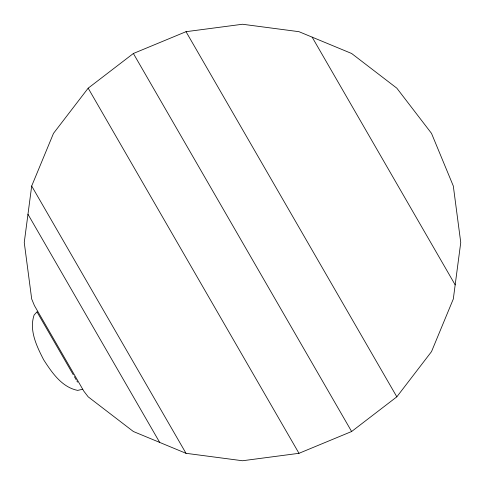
<?xml version="1.0" encoding="UTF-8"?>
<svg xmlns="http://www.w3.org/2000/svg" width="485" height="485" viewBox="0 0 485 485"><rect width="100%" height="100%" fill="white"/><g stroke="black" fill="none" stroke-linecap="round" stroke-linejoin="round"><path stroke-width="0.73" d="M31.689 186.016L24.25 242.5L31.689 298.984L34.411 305.568L83.838 391.177L88.173 396.827L133.375 431.511L186.016 453.311L242.5 460.75L298.984 453.311L351.625 431.511L396.827 396.827L431.511 351.625L453.311 298.984L460.75 242.5L453.311 186.016L431.511 133.375L396.827 88.173L351.625 53.489L298.984 31.689L242.5 24.25L186.016 31.689L133.375 53.489L88.173 88.173L53.489 133.375L31.689 186.016L186.016 453.311M37.145 311.716L34.132 314.977C28.894 330.279 36.733 346.296 43.644 359.761C51.846 372.474 61.801 387.272 77.673 390.389L82.723 389.243M312.146 37.139L455.172 284.865M186.016 31.689L396.827 396.827M133.375 53.489L351.625 431.511M88.173 88.173L298.984 453.311M27.966 214.255L159.692 442.411M37.139 312.146L73.302 374.778M74.357 376.615L76.127 379.676M76.83 380.895L77.539 382.119"/></g></svg>
